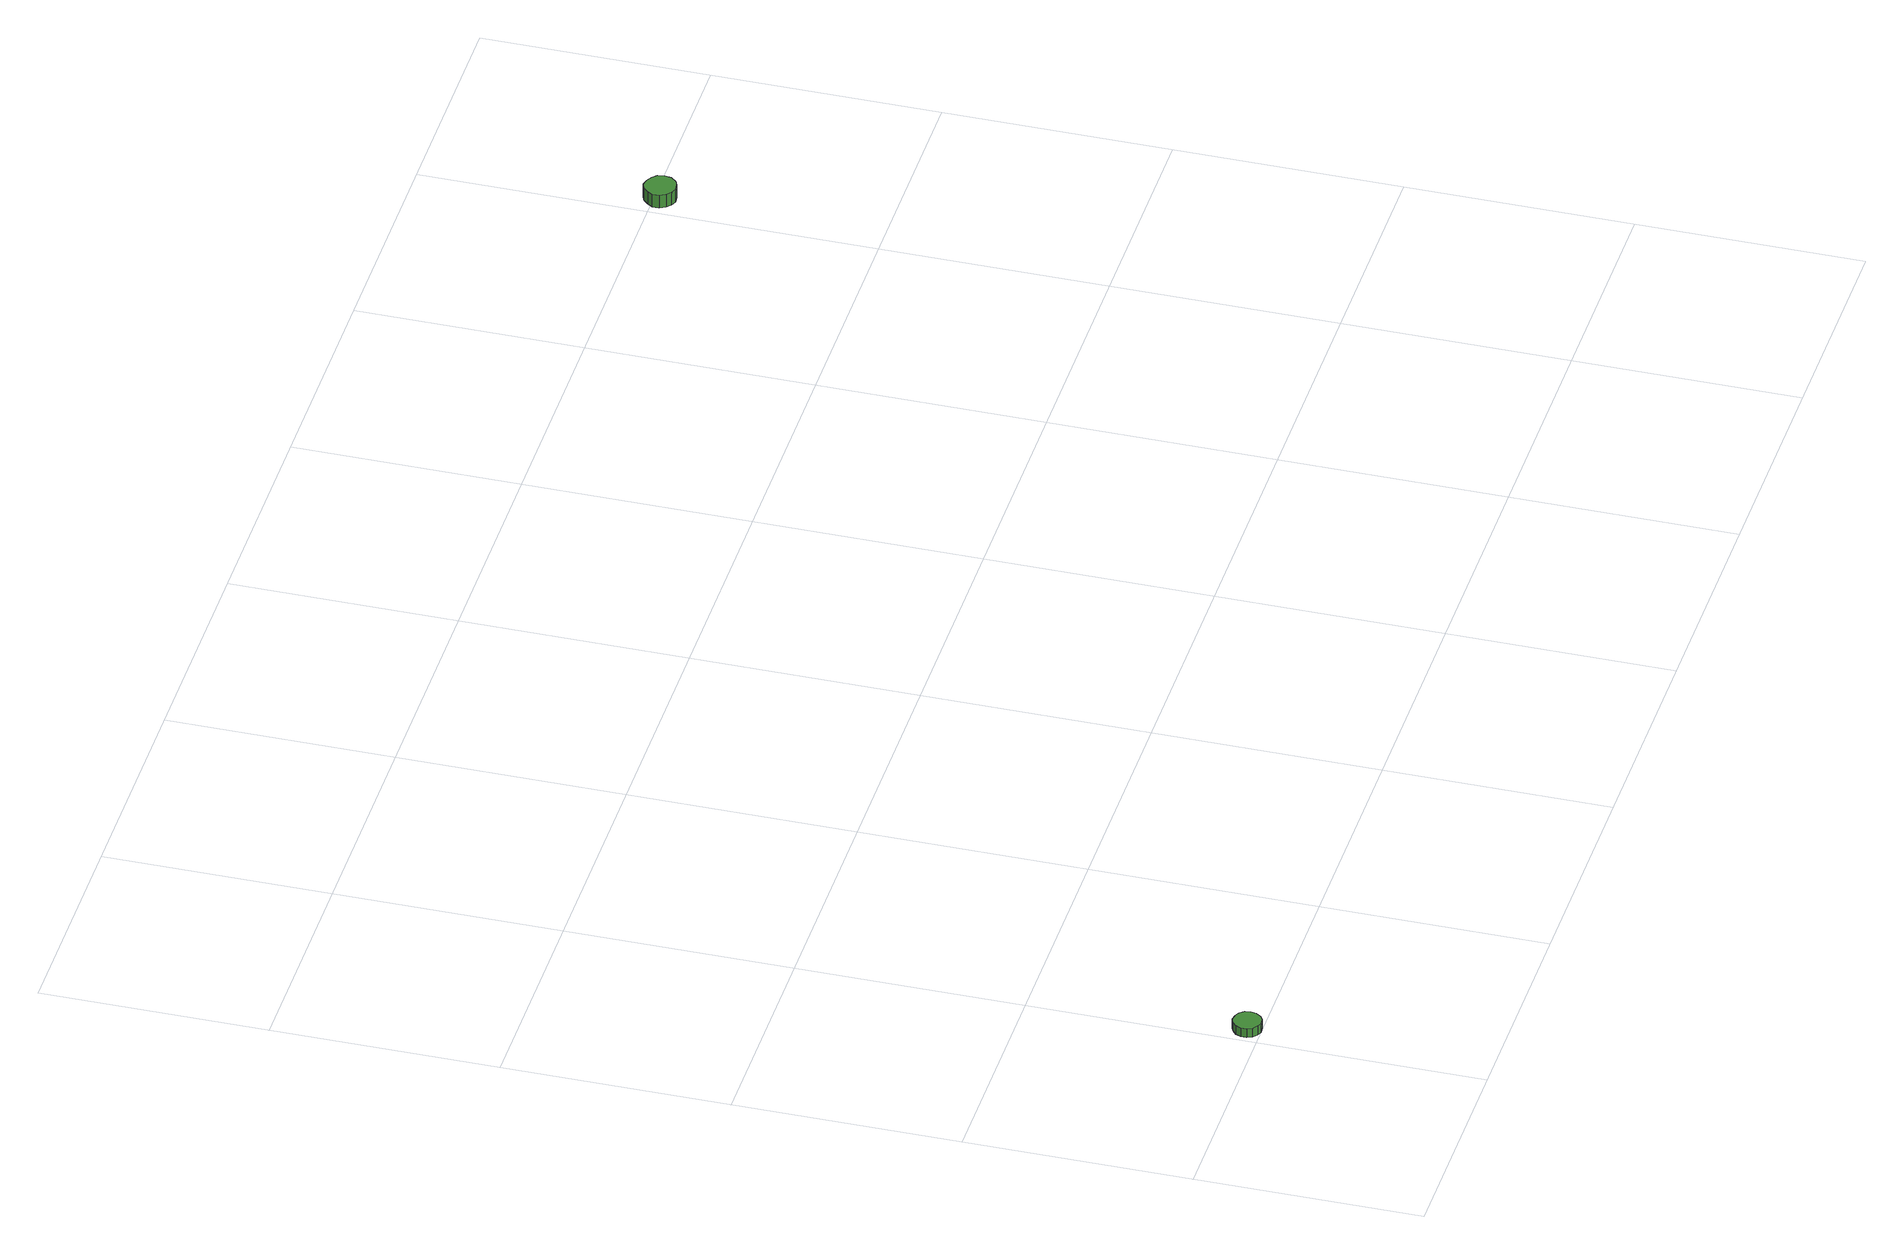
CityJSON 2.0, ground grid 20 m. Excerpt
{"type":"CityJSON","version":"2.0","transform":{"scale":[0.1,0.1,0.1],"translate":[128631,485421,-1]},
"CityObjects":{
"tree1":{"type":"SolitaryVegetationObject","attributes":{"function":"something"},"geometry":[{"type":"MultiSurface","lod":"1","boundaries":[[[0,1,2,3,4,5,6,7,8,9,10,11,12,13,14]],[[15,16,17,18,19,20,21,22,23,24,25,26,27,28,29]],[[0,29,28,1]],[[1,28,27,2]],[[2,27,26,3]],[[3,26,25,4]],[[4,25,24,5]],[[5,24,23,6]],[[6,23,22,7]],[[7,22,21,8]],[[8,21,20,9]],[[9,20,19,10]],[[10,19,18,11]],[[11,18,17,12]],[[12,17,16,13]],[[13,16,15,14]],[[14,15,29,0]]]}]},
"tree2":{"type":"SolitaryVegetationObject","attributes":{"function":"something"},"geometry":[{"type":"MultiSurface","lod":"1","boundaries":[[[30,31,32,33,34,35,36,37,38,39,40,41,42,43,44]],[[45,46,47,48,49,50,51,52,53,54,55,56,57,58,59]],[[30,59,58,31]],[[31,58,57,32]],[[32,57,56,33]],[[33,56,55,34]],[[34,55,54,35]],[[35,54,53,36]],[[36,53,52,37]],[[37,52,51,38]],[[38,51,50,39]],[[39,50,49,40]],[[40,49,48,41]],[[41,48,47,42]],[[42,47,46,43]],[[43,46,45,44]],[[44,45,59,30]]]}]}
},
"vertices":[
[30,13,19],[29,18,19],[26,22,19],[22,24,19],[16,25,19],[12,23,19],[8,20,19],[6,15,19],[6,10,19],[8,5,19],[12,2,19],[16,0,19],[22,1,19],[26,3,19],[29,8,19],[29,8,10],[26,3,10],[22,1,10],[16,0,10],[12,2,10],[8,5,10],[6,10,10],[6,15,10],[8,20,10],[12,23,10],[16,25,10],[22,24,10],[26,22,10],[29,18,10],[30,13,10],
[1028,793,29],[1027,799,29],[1023,803,29],[1018,806,29],[1012,807,29],[1007,805,29],[1003,801,29],[1000,796,29],[1000,790,29],[1003,785,29],[1007,781,29],[1012,779,29],[1018,780,29],[1023,782,29],[1027,787,29],[1027,787,16],[1023,782,16],[1018,780,16],[1012,779,16],[1007,781,16],[1003,785,16],[1000,790,16],[1000,796,16],[1003,801,16],[1007,805,16],[1012,807,16],[1018,806,16],[1023,803,16],[1027,799,16],[1028,793,16]
]}
